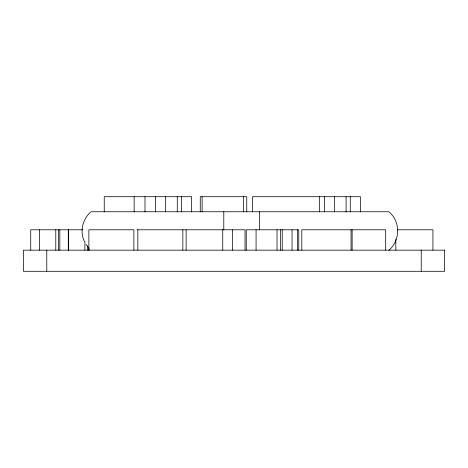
<?xml version="1.0" encoding="UTF-8"?>
<svg xmlns="http://www.w3.org/2000/svg" width="468" height="468" viewBox="0 0 468 468"><rect width="100%" height="100%" fill="white"/><g stroke="black" fill="none" stroke-linecap="round" stroke-linejoin="round"><path stroke-width="0.7" d="M388.89 250.164C400.567 240.611 400.567 221.305 388.89 211.752L90.962 211.752C82.742 218.878 79.507 231.344 84.345 241.283M82.924 229.788L30.73 229.788L30.73 250.164M137.118 229.788L245.027 229.788L245.027 250.164M397.379 229.788L432.929 229.788L432.929 250.164M86.106 244.471L88.323 247.443M421.223 250.164L421.223 271.294M395.84 239.247L395.84 250.164M385.69 250.164L385.69 229.788L301.807 229.788L301.807 250.164M360.413 211.875L360.413 196.706L252.468 196.706L252.468 211.875M352.141 229.788L352.141 250.164M351.047 229.788L351.047 250.164M350.275 196.706L350.275 211.875M346.092 196.706L346.092 211.875M334.491 196.706L334.491 211.875M324.353 196.706L324.353 211.875M319.34 196.706L319.34 211.875M298.748 250.164L298.748 229.788L246.262 229.788L246.262 250.164M297.654 229.788L297.654 250.164M292.055 229.788L292.055 250.164M282.251 229.788L282.251 250.164M280.373 229.788L280.373 250.164M277.038 229.788L277.038 250.164M259.465 211.752L259.465 229.87M256.072 229.788L256.072 250.164M246.747 211.875L246.747 196.706L200.269 196.706L200.269 211.875M243.395 196.706L243.395 211.875M232.497 229.788L232.497 250.164M223.792 211.752L223.792 229.87M222.745 229.788L222.745 250.164M202.123 196.706L202.123 211.875M191.593 211.875L191.593 196.706L104.241 196.706L104.241 211.875M186.129 229.788L186.129 250.164M182.842 229.788L182.842 250.164M181.449 196.706L181.449 211.875M177.273 196.706L177.273 211.875M165.672 196.706L165.672 211.875M155.528 196.706L155.528 211.875M144.998 196.706L144.998 211.875M137.832 229.788L137.832 250.164M134.146 196.706L134.146 211.875M133.883 250.164L133.883 229.788L88.873 229.788L88.873 250.164M88.932 247.981L88.932 250.164M87.504 245.794L87.504 250.164M84.889 241.429L84.889 250.164M68.457 229.788L68.457 250.164M68.275 229.788L68.275 250.164M59.828 229.788L59.828 250.164M58.406 229.788L58.406 250.164M55.791 229.788L55.791 250.164M46.777 250.164L46.777 271.294M39.359 229.788L39.359 250.164M444.6 250.164L23.4 250.164L23.4 271.294L444.6 271.294L444.6 250.164"/></g></svg>
